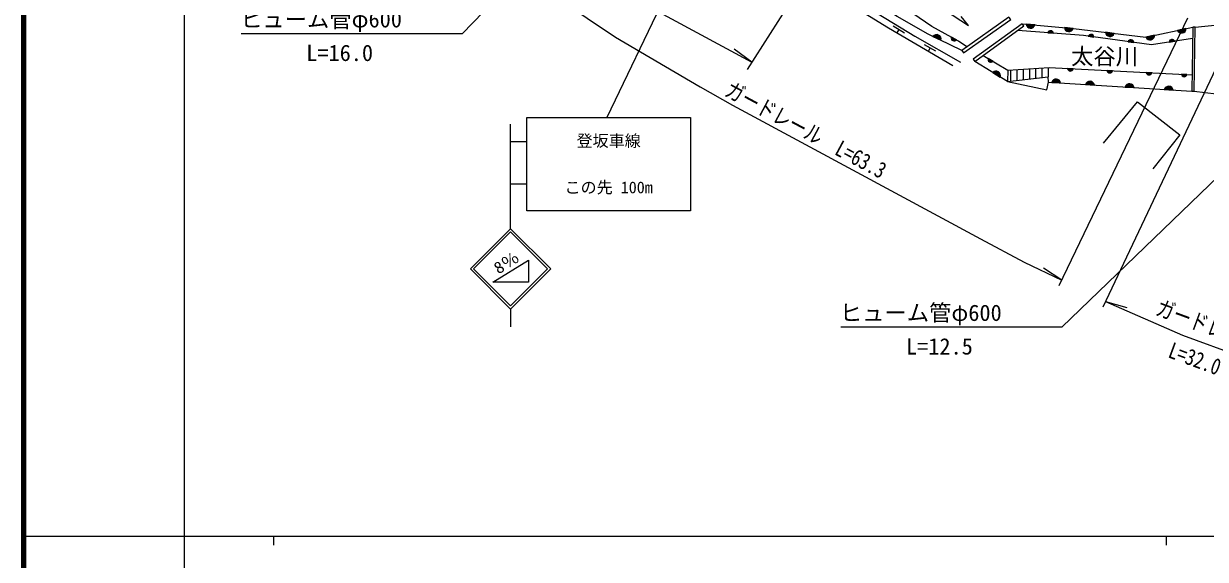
# Model space of a CAD drawing. Units: millimetres at full size, sheet at 1:1000; details may follow other scales. Extents: x 40000 to 680000, y 20000 to 380000.
# Drawn here: x 40000 to 172399, y 202409 to 262516 of the extents above; entities that cross this region are included whole.
import ezdxf
from ezdxf.enums import TextEntityAlignment as Align

# ---------------------------------------------------------------- set-up
doc = ezdxf.new("R2010")
doc.units = ezdxf.units.MM
doc.header["$LTSCALE"] = 1000
doc.linetypes.add('DASHED', pattern=[7.5, 6, -1.5])
for name, color, linetype, lineweight in [('M-BGD', 7, 'Continuous', 25), ('M-STR-HTXT', 7, 'Continuous', 13), ('M-STR-STRC', 7, 'Continuous', 25), ('M-TTL', 2, 'Continuous', 140), ('M-TTL-BAND', 7, 'Continuous', 25)]:
    doc.layers.add(name, color=color, linetype=linetype, lineweight=lineweight)
doc.layers.add('M-BMK-HTXT', color=7, linetype='Continuous')
doc.styles.add('ＭＳ ゴシック', font='')
doc.styles.get('ＭＳ ゴシック').set_extended_font_data('MS Gothic')

msp = doc.modelspace()

# ---------------------------------------------------------------- hatches: boundary and pattern name
at = {"layer": 'M-BGD'}
for points in [[(153314, 262367, -0.82183), (152327, 262458)], [(141882, 261078, -0.82183), (142775, 260647)], [(143951, 260987), (144501, 260687, -0.84072)], [(155364, 261434), (154740, 261483, -0.84072)], [(157587, 261969, -0.82183), (156601, 262070)], [(159898, 261007), (159278, 261092, -0.84072)], [(162183, 261422, -0.82183), (161199, 261540)], [(166715, 261203, -0.82183), (165747, 260993)], [(170229, 261967, -0.82183), (169261, 261757)], [(164374, 260395), (163753, 260480, -0.84072)], [(168350, 260437), (168969, 260534, 0.84072)], [(148068, 258600), (148607, 258283, -0.84072)], [(148577, 257022, -0.82183), (149421, 256503)], [(157579, 257446), (156954, 257477, 0.84072)], [(161380, 257256), (162005, 257224, -0.84072)], [(166402, 257004), (165777, 257036, 0.84072)], [(155186, 255924, -0.82183), (156174, 255861)], [(158972, 255682, -0.82183), (159960, 255619)], [(163423, 255398, -0.82183), (164412, 255335)], [(170341, 256807), (169716, 256839, 0.84072)], [(167792, 255119, -0.82183), (168780, 255055)]]:
    msp.add_hatch(color=256, dxfattribs=at).paths.add_polyline_path(points)

# ---------------------------------------------------------------- linework, layer by layer
for p, q in [((138697, 261461), (137417, 262242)), ((153314, 262367), (152327, 262458)), ((138057, 261851), (137821, 261465)), ((141882, 261078), (142775, 260647)), ((144501, 260687), (143951, 260987)), ((154740, 261483), (155364, 261434)), ((157587, 261969), (156601, 262070)), ((159278, 261092), (159898, 261007)), ((162183, 261422), (161199, 261540)), ((166715, 261203), (165747, 260993)), ((170229, 261967), (169261, 261757)), ((142219, 259406), (140918, 260151)), ((141568, 259779), (141348, 259393)), ((163753, 260480), (164374, 260395)), ((168350, 260437), (168969, 260534)), ((150230, 256006), (146565, 258258)), ((147498, 258935), (150268, 257305)), ((148607, 258283), (148068, 258600)), ((148577, 257022), (149421, 256503)), ((150268, 257305), (150230, 256006)), ((150583, 257324), (150576, 256045)), ((151283, 257365), (151276, 256125)), ((151983, 257407), (151977, 256206)), ((152683, 257449), (152677, 256286)), ((153384, 257491), (153378, 256366)), ((154084, 257533), (154078, 256446)), ((154784, 257574), (154779, 256527)), ((157579, 257446), (156954, 257477)), ((162005, 257224), (161380, 257256)), ((166402, 257004), (165777, 257036)), ((150230, 256006), (154779, 256527)), ((154823, 255947), (170869, 254922)), ((155186, 255924), (156174, 255861)), ((158972, 255682), (159960, 255619)), ((170341, 256807), (169716, 256839)), ((163423, 255398), (164412, 255335)), ((167792, 255119), (168780, 255055))]:
    msp.add_line(p, q, dxfattribs=at)
at = {"layer": 'M-BGD', "linetype": 'DASHED'}
for p, q in [((171241, 262127), (175257, 262533)), ((171126, 254918), (173624, 254645))]:
    msp.add_line(p, q, dxfattribs=at)
at = {"layer": 'M-BGD'}
for points in [[(102963, 280642), (109247, 285817), (117522, 280960), (118855, 280056), (124286, 274932), (130077, 268923), (129964, 267294), (134034, 264657), (139861, 261102), (144969, 258177)], [(145662, 259899), (144749, 260552), (141757, 262182), (137481, 265096), (133448, 268174), (132478, 268996)], [(145119, 259516), (141347, 261336), (137879, 263331), (134541, 265460), (131409, 267825)], [(144124, 257761), (136893, 262011), (130984, 265656), (129964, 267294)], [(142298, 264615), (145877, 262304), (145049, 263314)], [(151878, 262499), (157638, 261970), (165744, 260993), (170984, 262131)], [(170963, 260847), (166356, 260124), (158729, 261167), (151375, 261750)], [(150268, 257305), (154887, 257581), (170898, 256780)], [(150230, 256006), (154636, 255070), (154823, 255947), (154779, 256527)], [(160991, 249099), (164777, 253751), (169551, 250048), (166501, 246215)]]:
    msp.add_lwpolyline(points, dxfattribs=at)
for points in [[(145119, 259516), (145313, 259242), (150588, 262959), (150394, 263234)], [(146383, 258510), (146565, 258258), (152061, 262248), (151878, 262499)], [(170869, 254922), (171126, 254918), (171241, 262127), (170984, 262131)]]:
    msp.add_lwpolyline(points, close=True, dxfattribs=at)
for centre, radius, start, end in [((152829, 262510), 505, 185.9199, 343.57809), ((142286, 260774), 505, 345.42451, 143.0827), ((144252, 260885), 318, 161.30598, 321.52371), ((155048, 261404), 318, 5.35765, 165.57538), ((157104, 262117), 505, 185.31912, 342.97731), ((159581, 260995), 318, 2.10361, 162.32134), ((161703, 261578), 505, 184.29722, 341.95541), ((166210, 261194), 505, 203.42989, 1.08808), ((169724, 261957), 505, 203.42989, 1.08808), ((164056, 260383), 318, 2.10361, 162.32134), ((168668, 260432), 318, 18.81423, 179.03196), ((148365, 258488), 318, 159.41535, 319.63308), ((148948, 256679), 505, 339.5934, 137.25159), ((157270, 257516), 318, 187.02721, 347.24494), ((161695, 257295), 318, 187.02721, 347.24494), ((166093, 257075), 318, 187.02721, 347.24494), ((155674, 255795), 505, 7.51483, 165.17302), ((159460, 255553), 505, 7.51483, 165.17302), ((163911, 255269), 505, 7.51483, 165.17302), ((170031, 256878), 318, 187.02721, 347.24494), ((168280, 254989), 505, 7.51483, 165.17302)]:
    msp.add_arc(centre, radius, start, end, dxfattribs=at)
at = {"layer": 'M-STR-HTXT'}
for p, q in [((138042, 284038), (121058, 257368)), ((170379, 263120), (155999, 233083)), ((175210, 260970), (160919, 230690)), ((121571, 258174), (119597, 259633)), ((156308, 233729), (154270, 235098)), ((161228, 231343), (163592, 230677))]:
    msp.add_line(p, q, dxfattribs=at)
for points in [[(117593, 290799), (89122, 261384), (64370, 261384)], [(98741, 272073), (109250, 264858), (121571, 258174)], [(95915, 268072), (96784, 267411), (106327, 260986), (115784, 255440), (119421, 253350), (128093, 248694), (147204, 238374), (152104, 235769), (156308, 233729)], [(186263, 257380), (156318, 228457), (131566, 228457)], [(161227, 231343), (161228, 231343), (169823, 227564), (176359, 225153), (184603, 222378), (195100, 219448), (198158, 218808)]]:
    msp.add_lwpolyline(points, dxfattribs=at)
at = {"layer": 'M-STR-STRC'}
for p, q in [((124671, 292272), (105333, 251983)), ((94560, 239496), (94560, 251217)), ((96360, 249251), (94560, 249251)), ((96360, 244485), (94560, 244485)), ((90060, 234996), (94560, 239496)), ((90413, 234996), (94560, 239143)), ((99060, 234996), (94560, 239496)), ((98707, 234996), (94560, 239143)), ((92559, 233496), (96559, 235996)), ((96559, 235996), (96559, 233496)), ((90060, 234996), (94560, 230496)), ((90413, 234996), (94560, 230849)), ((94560, 230849), (98707, 234996)), ((94560, 230496), (99060, 234996)), ((96559, 233496), (92559, 233496)), ((94560, 230496), (94560, 228496))]:
    msp.add_line(p, q, dxfattribs=at)
for points in [[(96360, 251983), (114728, 251983), (114728, 241530), (96360, 241530)], [(96559, 235996), (96559, 233496), (92559, 233496)]]:
    msp.add_lwpolyline(points, close=True, dxfattribs=at)
at = {"layer": 'M-TTL'}
msp.add_line((40000, 380000), (40000, 20000), dxfattribs=at)
at = {"layer": 'M-TTL-BAND'}
for p, q in [((58000, 370000), (58000, 20000)), ((40000, 205000), (579000, 205000)), ((68000, 205000), (68000, 204000)), ((168000, 205000), (168000, 204000))]:
    msp.add_line(p, q, dxfattribs=at)

# ---------------------------------------------------------------- texts
at = {"layer": 'M-BMK-HTXT', "style": 'ＭＳ ゴシック'}
msp.add_text('太谷川', height=1833, dxfattribs=at).set_placement((157356, 257378), align=Align.BOTTOM_LEFT)
at = {"layer": 'M-STR-HTXT', "style": 'ＭＳ ゴシック'}
for p in [(82385, 261538), (149581, 228610)]:
    msp.add_text('ヒューム管φ600', height=1833, dxfattribs=at).set_placement(p, align=Align.BOTTOM_RIGHT)
for s, p in [('L=16.0', (71667, 259234)), ('L=12.5', (138863, 226306))]:
    msp.add_text(s, height=1833, dxfattribs=at).set_placement(p, align=Align.MIDDLE_LEFT)
at = {"layer": 'M-STR-HTXT', "style": 'ＭＳ ゴシック', "width": 0.8}
for s, rotation, p in [('ガードレール  L=63.3', 331.766, (126951, 249307)), ('ガードレール', 339.755, (172144, 227308)), ('L=32.0', 339.755, (170723, 223558))]:
    msp.add_text(s, height=1833, rotation=rotation, dxfattribs=at).set_placement(p, align=Align.BOTTOM_CENTER)
at = {"layer": 'M-STR-STRC', "style": 'ＭＳ ゴシック'}
for s, p in [('登坂車線', (105544, 249369)), ('この先 100m', (105544, 244143))]:
    msp.add_text(s, height=1320, dxfattribs=at).set_placement(p, align=Align.MIDDLE_CENTER)
at = {"layer": 'M-STR-STRC', "style": 'ＭＳ ゴシック', "width": 1.1}
msp.add_text('8％', height=1320, rotation=32.005, dxfattribs=at).set_placement((93399, 234022), align=Align.BOTTOM_LEFT)

doc.saveas('drawing.dxf')
